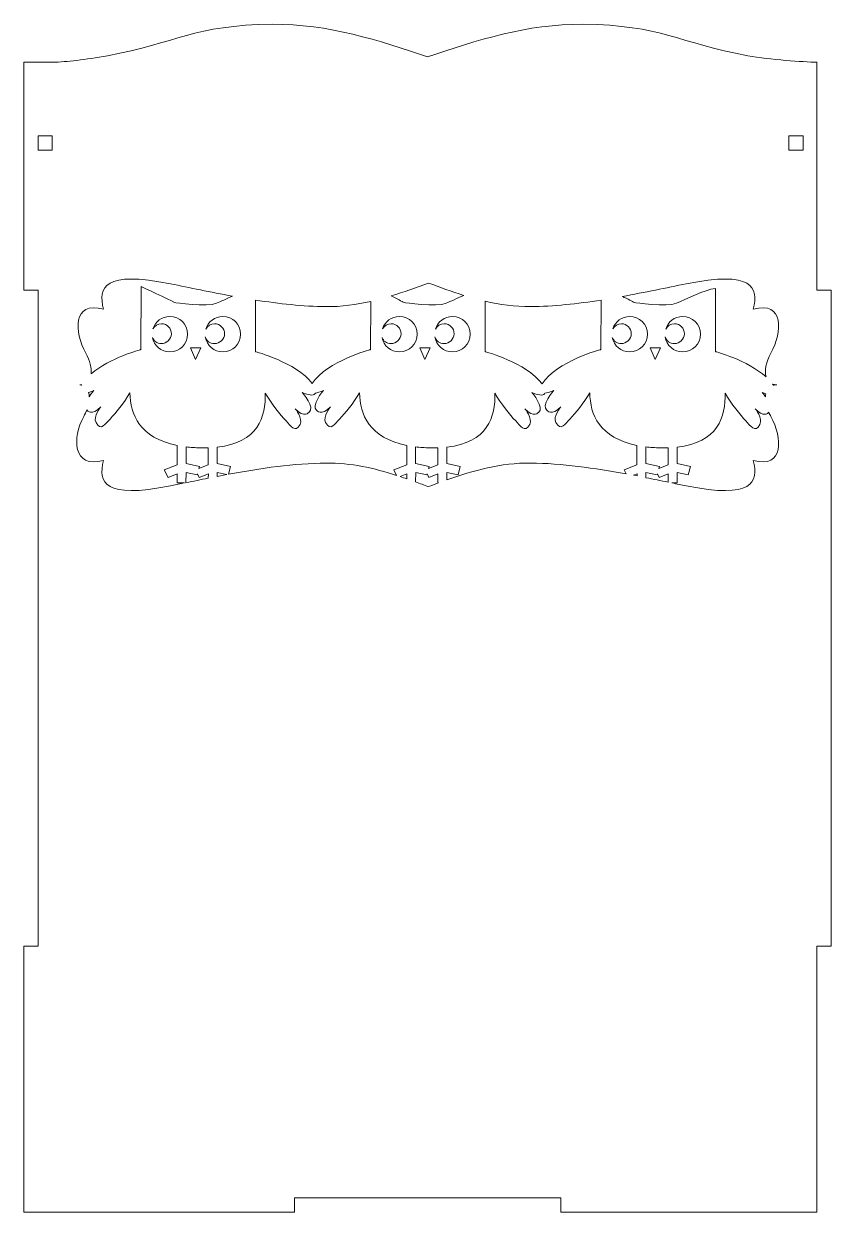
# Model space of a CAD drawing. Header units: millimetres. Extents: x -3306 to 3306, y -396 to 396.
# Drawn here: x -1773.9 to -1603.9, y 51.7 to 301.8 of the extents above; entities that cross this region are included whole.
import ezdxf

# ---------------------------------------------------------------- set-up
doc = ezdxf.new("R2010")
doc.units = ezdxf.units.MM
doc.header["$MEASUREMENT"] = 0
doc.layers.add('Camada 1', color=7, linetype='Continuous')

msp = doc.modelspace()

# ---------------------------------------------------------------- linework, layer by layer
at = {"layer": 'Camada 1', "color": 250, "lineweight": 20}
for points, knots in [([(-1603.9362, 107.7306), (-1603.9362, 107.7306), (-1603.9362, 245.7306), (-1603.9362, 245.7306), (-1603.9362, 245.7306), (-1603.9362, 245.7306), (-1606.9362, 245.7306), (-1606.9362, 245.7306), (-1606.9362, 245.7306), (-1606.9362, 245.7306), (-1606.9362, 293.7306), (-1606.9362, 293.7306), (-1606.9362, 293.7306), (-1609.9391, 293.8059), (-1616.7362, 294.2386), (-1621.5014, 295.1075), (-1621.5014, 295.1075), (-1636.0936, 297.7686), (-1639.5593, 301.5743), (-1656.1768, 301.7211), (-1656.1768, 301.7211), (-1667.936, 301.825), (-1678.7437, 298.2883), (-1688.8672, 294.8691), (-1688.8672, 294.8691), (-1698.9907, 298.2883), (-1709.7984, 301.825), (-1721.5576, 301.7211), (-1721.5576, 301.7211), (-1738.1751, 301.5743), (-1741.6408, 297.7686), (-1756.233, 295.1075), (-1756.233, 295.1075), (-1760.9982, 294.2386), (-1764.7953, 293.8059), (-1767.7982, 293.7306), (-1767.7982, 293.7306), (-1767.7982, 293.7306), (-1767.8672, 293.7306), (-1767.8672, 293.7306), (-1767.8672, 293.7306), (-1767.8672, 293.7306), (-1773.8672, 293.7306), (-1773.8672, 293.7306), (-1773.8672, 293.7306), (-1773.8672, 293.7306), (-1773.8672, 245.7306), (-1773.8672, 245.7306), (-1773.8672, 245.7306), (-1773.8672, 245.7306), (-1770.8672, 245.7306), (-1770.8672, 245.7306), (-1770.8672, 245.7306), (-1770.8672, 245.7306), (-1770.8672, 107.7306), (-1770.8672, 107.7306), (-1770.8672, 107.7306), (-1770.8672, 107.7306), (-1773.8672, 107.7306), (-1773.8672, 107.7306), (-1773.8672, 107.7306), (-1773.8672, 107.7306), (-1773.8672, 51.7306), (-1773.8672, 51.7306), (-1773.8672, 51.7306), (-1773.8672, 51.7306), (-1770.8672, 51.7306), (-1770.8672, 51.7306), (-1770.8672, 51.7306), (-1770.8672, 51.7306), (-1716.8673, 51.7306), (-1716.8673, 51.7306), (-1716.8673, 51.7306), (-1716.8673, 51.7306), (-1716.8673, 54.7306), (-1716.8673, 54.7306), (-1716.8673, 54.7306), (-1716.8673, 54.7306), (-1660.8673, 54.7306), (-1660.8673, 54.7306), (-1660.8673, 54.7306), (-1660.8673, 54.7306), (-1660.8673, 51.7306), (-1660.8673, 51.7306), (-1660.8673, 51.7306), (-1660.8673, 51.7306), (-1606.9362, 51.7306), (-1606.9362, 51.7306), (-1606.9362, 51.7306), (-1606.9362, 51.7306), (-1606.9362, 107.7306), (-1606.9362, 107.7306), (-1606.9362, 107.7306), (-1606.9362, 107.7306), (-1603.9362, 107.7306), (-1603.9362, 107.7306)], [0, 0, 0, 0, 0.04, 0.04, 0.04, 0.04, 0.08, 0.08, 0.08, 0.08, 0.12, 0.12, 0.12, 0.12, 0.16, 0.16, 0.16, 0.16, 0.2, 0.2, 0.2, 0.2, 0.24, 0.24, 0.24, 0.24, 0.28, 0.28, 0.28, 0.28, 0.32, 0.32, 0.32, 0.32, 0.36, 0.36, 0.36, 0.36, 0.4, 0.4, 0.4, 0.4, 0.44, 0.44, 0.44, 0.44, 0.48, 0.48, 0.48, 0.48, 0.52, 0.52, 0.52, 0.52, 0.56, 0.56, 0.56, 0.56, 0.6, 0.6, 0.6, 0.6, 0.64, 0.64, 0.64, 0.64, 0.68, 0.68, 0.68, 0.68, 0.72, 0.72, 0.72, 0.72, 0.76, 0.76, 0.76, 0.76, 0.8, 0.8, 0.8, 0.8, 0.84, 0.84, 0.84, 0.84, 0.88, 0.88, 0.88, 0.88, 0.92, 0.92, 0.92, 0.92, 1, 1, 1, 1]), ([(-1767.8672, 278.2335), (-1767.8672, 278.2335), (-1767.8672, 275.2335), (-1767.8672, 275.2335), (-1767.8672, 275.2335), (-1767.8672, 275.2335), (-1770.8672, 275.2335), (-1770.8672, 275.2335), (-1770.8672, 275.2335), (-1770.8672, 275.2335), (-1770.8672, 278.2335), (-1770.8672, 278.2335), (-1770.8672, 278.2335), (-1770.8672, 278.2335), (-1767.8672, 278.2335), (-1767.8672, 278.2335)], [0, 0, 0, 0, 0.2, 0.2, 0.2, 0.2, 0.4, 0.4, 0.4, 0.4, 0.6, 0.6, 0.6, 0.6, 1, 1, 1, 1]), ([(-1609.8672, 275.2335), (-1609.8672, 275.2335), (-1612.8672, 275.2335), (-1612.8672, 275.2335), (-1612.8672, 275.2335), (-1612.8672, 275.2335), (-1612.8672, 278.2335), (-1612.8672, 278.2335), (-1612.8672, 278.2335), (-1612.8672, 278.2335), (-1609.8672, 278.2335), (-1609.8672, 278.2335), (-1609.8672, 278.2335), (-1609.8672, 278.2335), (-1609.8672, 275.2335), (-1609.8672, 275.2335)], [0, 0, 0, 0, 0.2, 0.2, 0.2, 0.2, 0.4, 0.4, 0.4, 0.4, 0.6, 0.6, 0.6, 0.6, 1, 1, 1, 1]), ([(-1733.292, 243.0038), (-1735.2717, 242.1453), (-1742.1359, 243.1366), (-1742.1359, 243.1366), (-1742.1359, 243.1366), (-1743.2573, 243.8636), (-1749.1326, 246.5026), (-1749.1326, 246.5026), (-1749.1326, 246.5026), (-1749.1326, 246.5026), (-1749.1988, 233.2995), (-1749.1988, 233.2995), (-1749.1988, 233.2995), (-1749.1988, 233.2995), (-1749.2612, 233.1903), (-1749.2612, 233.1903), (-1749.2612, 233.1903), (-1749.2612, 233.1903), (-1749.2708, 233.2493), (-1749.2708, 233.2493), (-1749.2708, 233.2493), (-1749.2708, 233.2493), (-1755.74, 231.548), (-1759.6711, 228.1425), (-1759.6711, 228.1425), (-1759.5529, 229.3665), (-1759.9516, 230.9426), (-1760.8226, 232.5233), (-1760.8226, 232.5233), (-1763.2607, 236.9481), (-1763.63, 243.5562), (-1757.0976, 241.7508), (-1757.0976, 241.7508), (-1758.2722, 246.4278), (-1756.9552, 249.9096), (-1742.9675, 247.0992), (-1742.9675, 247.0992), (-1738.9808, 246.2984), (-1734.5551, 245.3548), (-1729.9594, 244.517), (-1729.9594, 244.517), (-1731.2395, 243.9536), (-1732.4463, 243.3704), (-1733.292, 243.0038)], [0, 0, 0, 0, 0.08333333, 0.08333333, 0.08333333, 0.08333333, 0.16666667, 0.16666667, 0.16666667, 0.16666667, 0.25, 0.25, 0.25, 0.25, 0.33333333, 0.33333333, 0.33333333, 0.33333333, 0.41666667, 0.41666667, 0.41666667, 0.41666667, 0.5, 0.5, 0.5, 0.5, 0.58333333, 0.58333333, 0.58333333, 0.58333333, 0.66666667, 0.66666667, 0.66666667, 0.66666667, 0.75, 0.75, 0.75, 0.75, 0.83333333, 0.83333333, 0.83333333, 0.83333333, 1, 1, 1, 1]), ([(-1617.6545, 227.4929), (-1621.5511, 231.059), (-1628.3252, 232.8404), (-1628.3252, 232.8404), (-1628.3252, 232.8404), (-1628.3252, 232.8404), (-1628.3252, 246.107), (-1628.3252, 246.107), (-1628.3252, 246.107), (-1630.5697, 245.9086), (-1634.5299, 243.8622), (-1636.51, 243.0038), (-1636.51, 243.0038), (-1638.4898, 242.1453), (-1645.3539, 243.1366), (-1645.3539, 243.1366), (-1645.3539, 243.1366), (-1645.7551, 243.3968), (-1646.765, 243.9017), (-1647.8965, 244.4429), (-1647.8965, 244.4429), (-1643.1547, 245.2989), (-1638.5843, 246.2747), (-1634.4795, 247.0992), (-1634.4795, 247.0992), (-1620.4917, 249.9096), (-1619.1747, 246.4278), (-1620.3492, 241.7508), (-1620.3492, 241.7508), (-1613.8168, 243.5562), (-1614.1862, 236.9483), (-1616.6246, 232.5233), (-1616.6246, 232.5233), (-1617.659, 230.6459), (-1618.0274, 228.7747), (-1617.6545, 227.4929)], [0, 0, 0, 0, 0.1, 0.1, 0.1, 0.1, 0.2, 0.2, 0.2, 0.2, 0.3, 0.3, 0.3, 0.3, 0.4, 0.4, 0.4, 0.4, 0.5, 0.5, 0.5, 0.5, 0.6, 0.6, 0.6, 0.6, 0.7, 0.7, 0.7, 0.7, 0.8, 0.8, 0.8, 0.8, 1, 1, 1, 1]), ([(-1681.2855, 244.6708), (-1682.6944, 244.0619), (-1684.0473, 243.4038), (-1684.9702, 243.0038), (-1684.9702, 243.0038), (-1686.9499, 242.1453), (-1693.8141, 243.1366), (-1693.8141, 243.1366), (-1693.8141, 243.1366), (-1694.2404, 243.413), (-1695.3539, 243.9657), (-1696.5703, 244.5447), (-1696.5703, 244.5447), (-1693.8824, 245.3652), (-1691.2699, 246.3248), (-1688.7233, 247.2723), (-1688.7233, 247.2723), (-1686.3061, 246.373), (-1683.8296, 245.4625), (-1681.2855, 244.6708)], [0, 0, 0, 0, 0.16666667, 0.16666667, 0.16666667, 0.16666667, 0.33333333, 0.33333333, 0.33333333, 0.33333333, 0.5, 0.5, 0.5, 0.5, 0.66666667, 0.66666667, 0.66666667, 0.66666667, 1, 1, 1, 1]), ([(-1700.949, 233.2493), (-1700.949, 233.2493), (-1709.9627, 230.8794), (-1713.1761, 226.1335), (-1713.1761, 226.1335), (-1716.612, 230.6064), (-1725.1071, 232.8404), (-1725.1071, 232.8404), (-1725.1071, 232.8404), (-1725.1071, 232.8404), (-1725.1071, 243.6907), (-1725.1071, 243.6907), (-1725.1071, 243.6907), (-1720.134, 242.9111), (-1715.0751, 242.3487), (-1710.2523, 242.3017), (-1710.2523, 242.3017), (-1707.0044, 242.27), (-1703.8668, 242.7029), (-1700.8264, 243.3994), (-1700.8264, 243.3994), (-1700.8264, 243.3994), (-1700.877, 233.2995), (-1700.877, 233.2995), (-1700.877, 233.2995), (-1700.877, 233.2995), (-1700.9394, 233.1903), (-1700.9394, 233.1903), (-1700.9394, 233.1903), (-1700.9394, 233.1903), (-1700.949, 233.2493), (-1700.949, 233.2493)], [0, 0, 0, 0, 0.11111111, 0.11111111, 0.11111111, 0.11111111, 0.22222222, 0.22222222, 0.22222222, 0.22222222, 0.33333333, 0.33333333, 0.33333333, 0.33333333, 0.44444444, 0.44444444, 0.44444444, 0.44444444, 0.55555556, 0.55555556, 0.55555556, 0.55555556, 0.66666667, 0.66666667, 0.66666667, 0.66666667, 0.77777778, 0.77777778, 0.77777778, 0.77777778, 1, 1, 1, 1]), ([(-1652.4889, 233.2493), (-1652.4889, 233.2493), (-1661.6255, 230.8466), (-1664.7803, 226.0357), (-1664.7803, 226.0357), (-1668.1663, 230.5738), (-1676.7853, 232.8404), (-1676.7853, 232.8404), (-1676.7853, 232.8404), (-1676.7853, 232.8404), (-1676.7853, 243.4375), (-1676.7853, 243.4375), (-1676.7853, 243.4375), (-1673.6934, 242.7189), (-1670.501, 242.2695), (-1667.1943, 242.3017), (-1667.1943, 242.3017), (-1662.3797, 242.3485), (-1657.3296, 242.9091), (-1652.3649, 243.6868), (-1652.3649, 243.6868), (-1652.3649, 243.6868), (-1652.4168, 233.2995), (-1652.4168, 233.2995), (-1652.4168, 233.2995), (-1652.4168, 233.2995), (-1652.4793, 233.1903), (-1652.4793, 233.1903), (-1652.4793, 233.1903), (-1652.4793, 233.1903), (-1652.4889, 233.2493), (-1652.4889, 233.2493)], [0, 0, 0, 0, 0.11111111, 0.11111111, 0.11111111, 0.11111111, 0.22222222, 0.22222222, 0.22222222, 0.22222222, 0.33333333, 0.33333333, 0.33333333, 0.33333333, 0.44444444, 0.44444444, 0.44444444, 0.44444444, 0.55555556, 0.55555556, 0.55555556, 0.55555556, 0.66666667, 0.66666667, 0.66666667, 0.66666667, 0.77777778, 0.77777778, 0.77777778, 0.77777778, 1, 1, 1, 1]), ([(-1739.4017, 236.5003), (-1739.4017, 234.4414), (-1741.0714, 232.7705), (-1743.1306, 232.7705), (-1743.1306, 232.7705), (-1744.948, 232.7705), (-1746.4618, 234.0716), (-1746.7927, 235.7925), (-1746.7927, 235.7925), (-1746.4747, 235.0481), (-1745.8812, 234.5265), (-1744.8755, 234.5265), (-1744.8755, 234.5265), (-1743.8698, 234.5265), (-1742.7918, 235.4596), (-1742.7918, 236.6104), (-1742.7918, 236.6104), (-1742.7918, 237.7612), (-1743.7247, 238.6942), (-1744.8755, 238.6942), (-1744.8755, 238.6942), (-1745.6438, 238.6942), (-1746.3148, 238.2784), (-1746.6762, 237.6596), (-1746.6762, 237.6596), (-1746.1885, 239.1521), (-1744.7856, 240.2298), (-1743.1306, 240.2298), (-1743.1306, 240.2298), (-1741.0714, 240.2298), (-1739.4017, 238.5608), (-1739.4017, 236.5003)], [0, 0, 0, 0, 0.11111111, 0.11111111, 0.11111111, 0.11111111, 0.22222222, 0.22222222, 0.22222222, 0.22222222, 0.33333333, 0.33333333, 0.33333333, 0.33333333, 0.44444444, 0.44444444, 0.44444444, 0.44444444, 0.55555556, 0.55555556, 0.55555556, 0.55555556, 0.66666667, 0.66666667, 0.66666667, 0.66666667, 0.77777778, 0.77777778, 0.77777778, 0.77777778, 1, 1, 1, 1]), ([(-1728.2473, 236.5003), (-1728.2473, 234.4414), (-1729.9173, 232.7705), (-1731.9766, 232.7705), (-1731.9766, 232.7705), (-1733.8396, 232.7705), (-1735.3835, 234.1378), (-1735.6611, 235.9229), (-1735.6611, 235.9229), (-1735.3771, 235.1099), (-1734.7239, 234.5265), (-1733.6936, 234.5265), (-1733.6936, 234.5265), (-1732.6633, 234.5265), (-1731.6097, 235.4596), (-1731.6097, 236.6104), (-1731.6097, 236.6104), (-1731.6097, 237.7612), (-1732.5426, 238.6942), (-1733.6936, 238.6942), (-1733.6936, 238.6942), (-1734.5102, 238.6942), (-1735.2169, 238.2243), (-1735.5587, 237.5403), (-1735.5587, 237.5403), (-1735.1085, 239.0943), (-1733.6752, 240.2298), (-1731.9766, 240.2298), (-1731.9766, 240.2298), (-1729.9173, 240.2298), (-1728.2473, 238.5608), (-1728.2473, 236.5003)], [0, 0, 0, 0, 0.11111111, 0.11111111, 0.11111111, 0.11111111, 0.22222222, 0.22222222, 0.22222222, 0.22222222, 0.33333333, 0.33333333, 0.33333333, 0.33333333, 0.44444444, 0.44444444, 0.44444444, 0.44444444, 0.55555556, 0.55555556, 0.55555556, 0.55555556, 0.66666667, 0.66666667, 0.66666667, 0.66666667, 0.77777778, 0.77777778, 0.77777778, 0.77777778, 1, 1, 1, 1]), ([(-1691.0799, 236.5003), (-1691.0799, 234.4414), (-1692.7495, 232.7705), (-1694.8088, 232.7705), (-1694.8088, 232.7705), (-1696.6262, 232.7705), (-1698.14, 234.0716), (-1698.4709, 235.7925), (-1698.4709, 235.7925), (-1698.153, 235.0481), (-1697.5593, 234.5265), (-1696.5538, 234.5265), (-1696.5538, 234.5265), (-1695.5483, 234.5265), (-1694.4699, 235.4596), (-1694.4699, 236.6104), (-1694.4699, 236.6104), (-1694.4699, 237.7612), (-1695.4029, 238.6942), (-1696.5538, 238.6942), (-1696.5538, 238.6942), (-1697.3219, 238.6942), (-1697.993, 238.2784), (-1698.3544, 237.6596), (-1698.3544, 237.6596), (-1697.8667, 239.1521), (-1696.4638, 240.2298), (-1694.8088, 240.2298), (-1694.8088, 240.2298), (-1692.7495, 240.2298), (-1691.0799, 238.5608), (-1691.0799, 236.5003)], [0, 0, 0, 0, 0.11111111, 0.11111111, 0.11111111, 0.11111111, 0.22222222, 0.22222222, 0.22222222, 0.22222222, 0.33333333, 0.33333333, 0.33333333, 0.33333333, 0.44444444, 0.44444444, 0.44444444, 0.44444444, 0.55555556, 0.55555556, 0.55555556, 0.55555556, 0.66666667, 0.66666667, 0.66666667, 0.66666667, 0.77777778, 0.77777778, 0.77777778, 0.77777778, 1, 1, 1, 1]), ([(-1679.9255, 236.5003), (-1679.9255, 234.4414), (-1681.5955, 232.7705), (-1683.6547, 232.7705), (-1683.6547, 232.7705), (-1685.5178, 232.7705), (-1687.0617, 234.1378), (-1687.3393, 235.9229), (-1687.3393, 235.9229), (-1687.0553, 235.1099), (-1686.402, 234.5265), (-1685.3717, 234.5265), (-1685.3717, 234.5265), (-1684.3414, 234.5265), (-1683.2879, 235.4596), (-1683.2879, 236.6104), (-1683.2879, 236.6104), (-1683.2879, 237.7612), (-1684.2208, 238.6942), (-1685.3717, 238.6942), (-1685.3717, 238.6942), (-1686.1884, 238.6942), (-1686.8951, 238.2243), (-1687.2368, 237.5403), (-1687.2368, 237.5403), (-1686.7867, 239.0943), (-1685.3534, 240.2298), (-1683.6547, 240.2298), (-1683.6547, 240.2298), (-1681.5955, 240.2298), (-1679.9255, 238.5608), (-1679.9255, 236.5003)], [0, 0, 0, 0, 0.11111111, 0.11111111, 0.11111111, 0.11111111, 0.22222222, 0.22222222, 0.22222222, 0.22222222, 0.33333333, 0.33333333, 0.33333333, 0.33333333, 0.44444444, 0.44444444, 0.44444444, 0.44444444, 0.55555556, 0.55555556, 0.55555556, 0.55555556, 0.66666667, 0.66666667, 0.66666667, 0.66666667, 0.77777778, 0.77777778, 0.77777778, 0.77777778, 1, 1, 1, 1]), ([(-1646.3486, 232.7705), (-1648.166, 232.7705), (-1649.6798, 234.0716), (-1650.0107, 235.7925), (-1650.0107, 235.7925), (-1649.6928, 235.0481), (-1649.0993, 234.5265), (-1648.0936, 234.5265), (-1648.0936, 234.5265), (-1647.0879, 234.5265), (-1646.0098, 235.4596), (-1646.0098, 236.6104), (-1646.0098, 236.6104), (-1646.0098, 237.7612), (-1646.9427, 238.6942), (-1648.0936, 238.6942), (-1648.0936, 238.6942), (-1648.8619, 238.6942), (-1649.5328, 238.2784), (-1649.8942, 237.6596), (-1649.8942, 237.6596), (-1649.4065, 239.1521), (-1648.0036, 240.2298), (-1646.3486, 240.2298), (-1646.3486, 240.2298), (-1644.2894, 240.2298), (-1642.6197, 238.5608), (-1642.6197, 236.5003), (-1642.6197, 236.5003), (-1642.6197, 234.4414), (-1644.2894, 232.7705), (-1646.3486, 232.7705)], [0, 0, 0, 0, 0.11111111, 0.11111111, 0.11111111, 0.11111111, 0.22222222, 0.22222222, 0.22222222, 0.22222222, 0.33333333, 0.33333333, 0.33333333, 0.33333333, 0.44444444, 0.44444444, 0.44444444, 0.44444444, 0.55555556, 0.55555556, 0.55555556, 0.55555556, 0.66666667, 0.66666667, 0.66666667, 0.66666667, 0.77777778, 0.77777778, 0.77777778, 0.77777778, 1, 1, 1, 1]), ([(-1635.1946, 232.7705), (-1637.0577, 232.7705), (-1638.6015, 234.1378), (-1638.8791, 235.9229), (-1638.8791, 235.9229), (-1638.5951, 235.1099), (-1637.942, 234.5265), (-1636.9116, 234.5265), (-1636.9116, 234.5265), (-1635.8812, 234.5265), (-1634.8277, 235.4596), (-1634.8277, 236.6104), (-1634.8277, 236.6104), (-1634.8277, 237.7612), (-1635.7608, 238.6942), (-1636.9116, 238.6942), (-1636.9116, 238.6942), (-1637.7282, 238.6942), (-1638.435, 238.2243), (-1638.7767, 237.5403), (-1638.7767, 237.5403), (-1638.3266, 239.0943), (-1636.8933, 240.2298), (-1635.1946, 240.2298), (-1635.1946, 240.2298), (-1633.1355, 240.2298), (-1631.4654, 238.5608), (-1631.4654, 236.5003), (-1631.4654, 236.5003), (-1631.4654, 234.4414), (-1633.1355, 232.7705), (-1635.1946, 232.7705)], [0, 0, 0, 0, 0.11111111, 0.11111111, 0.11111111, 0.11111111, 0.22222222, 0.22222222, 0.22222222, 0.22222222, 0.33333333, 0.33333333, 0.33333333, 0.33333333, 0.44444444, 0.44444444, 0.44444444, 0.44444444, 0.55555556, 0.55555556, 0.55555556, 0.55555556, 0.66666667, 0.66666667, 0.66666667, 0.66666667, 0.77777778, 0.77777778, 0.77777778, 0.77777778, 1, 1, 1, 1]), ([(-1736.6294, 233.6293), (-1736.6294, 233.6293), (-1737.7522, 231.1896), (-1737.7522, 231.1896), (-1737.7522, 231.1896), (-1737.7522, 231.1896), (-1738.8075, 233.6293), (-1738.8075, 233.6293), (-1738.8075, 233.6293), (-1738.8075, 233.6293), (-1736.6294, 233.6293), (-1736.6294, 233.6293)], [0, 0, 0, 0, 0.25, 0.25, 0.25, 0.25, 0.5, 0.5, 0.5, 0.5, 1, 1, 1, 1]), ([(-1688.3076, 233.6293), (-1688.3076, 233.6293), (-1689.4304, 231.1896), (-1689.4304, 231.1896), (-1689.4304, 231.1896), (-1689.4304, 231.1896), (-1690.4857, 233.6293), (-1690.4857, 233.6293), (-1690.4857, 233.6293), (-1690.4857, 233.6293), (-1688.3076, 233.6293), (-1688.3076, 233.6293)], [0, 0, 0, 0, 0.25, 0.25, 0.25, 0.25, 0.5, 0.5, 0.5, 0.5, 1, 1, 1, 1]), ([(-1640.9703, 231.1896), (-1640.9703, 231.1896), (-1642.0255, 233.6293), (-1642.0255, 233.6293), (-1642.0255, 233.6293), (-1642.0255, 233.6293), (-1639.8474, 233.6293), (-1639.8474, 233.6293), (-1639.8474, 233.6293), (-1639.8474, 233.6293), (-1640.9703, 231.1896), (-1640.9703, 231.1896)], [0, 0, 0, 0, 0.25, 0.25, 0.25, 0.25, 0.5, 0.5, 0.5, 0.5, 1, 1, 1, 1]), ([(-1761.6696, 225.8698), (-1761.6696, 225.8698), (-1761.7251, 225.7788), (-1761.7251, 225.7788), (-1761.7251, 225.7788), (-1761.8268, 225.807), (-1761.9334, 225.8293), (-1762.0448, 225.8457), (-1762.0448, 225.8457), (-1761.9143, 225.8465), (-1761.7893, 225.8548), (-1761.6696, 225.8698)], [0, 0, 0, 0, 0.25, 0.25, 0.25, 0.25, 0.5, 0.5, 0.5, 0.5, 1, 1, 1, 1]), ([(-1615.4148, 225.8457), (-1615.6709, 225.8429), (-1615.9055, 225.8121), (-1616.1193, 225.7561), (-1616.1193, 225.7561), (-1616.1193, 225.7561), (-1616.281, 225.9839), (-1616.281, 225.9839), (-1616.281, 225.9839), (-1616.0255, 225.8973), (-1615.7373, 225.8492), (-1615.4148, 225.8457)], [0, 0, 0, 0, 0.25, 0.25, 0.25, 0.25, 0.5, 0.5, 0.5, 0.5, 1, 1, 1, 1]), ([(-1741.5968, 213.1028), (-1741.5968, 213.1028), (-1741.5968, 209.0423), (-1741.5968, 209.0423), (-1741.5968, 209.0423), (-1741.5968, 209.0423), (-1744.3028, 207.9553), (-1744.3028, 207.9553), (-1744.3028, 207.9553), (-1744.3028, 207.9553), (-1743.5009, 206.3304), (-1743.5009, 206.3304), (-1743.5009, 206.3304), (-1743.5009, 206.3304), (-1741.5795, 207.103), (-1741.5795, 207.103), (-1741.5795, 207.103), (-1741.5795, 207.103), (-1741.6036, 205.2076), (-1741.6036, 205.2076), (-1741.6036, 205.2076), (-1741.6036, 205.2076), (-1740.0168, 205.1914), (-1740.0168, 205.1914), (-1740.0168, 205.1914), (-1740.0168, 205.1914), (-1742.9675, 204.5919), (-1742.9675, 204.5919), (-1742.9675, 204.5919), (-1756.9552, 201.7817), (-1758.2722, 205.2632), (-1757.0976, 209.9403), (-1757.0976, 209.9403), (-1763.63, 208.1347), (-1763.6932, 214.7751), (-1761.2551, 219.2001), (-1761.2551, 219.2001), (-1761.0033, 219.6572), (-1760.7909, 220.114), (-1760.6192, 220.5622), (-1760.6192, 220.5622), (-1760.6192, 220.5622), (-1760.5571, 220.5187), (-1760.5571, 220.5187), (-1760.5571, 220.5187), (-1760.5571, 220.5187), (-1759.5429, 219.0884), (-1757.6489, 221.2282), (-1757.6489, 221.2282), (-1757.6489, 221.2282), (-1759.3221, 219.1934), (-1758.6617, 217.9278), (-1758.6617, 217.9278), (-1757.6427, 215.9771), (-1756.6374, 217.6558), (-1755.7186, 218.6446), (-1755.7186, 218.6446), (-1754.494, 219.9621), (-1752.8504, 221.9214), (-1751.5114, 224.1958), (-1751.5114, 224.1958), (-1751.5166, 219.592), (-1749.4534, 214.7025), (-1741.5968, 213.1028)], [0, 0, 0, 0, 0.05882353, 0.05882353, 0.05882353, 0.05882353, 0.11764706, 0.11764706, 0.11764706, 0.11764706, 0.17647059, 0.17647059, 0.17647059, 0.17647059, 0.23529412, 0.23529412, 0.23529412, 0.23529412, 0.29411765, 0.29411765, 0.29411765, 0.29411765, 0.35294118, 0.35294118, 0.35294118, 0.35294118, 0.41176471, 0.41176471, 0.41176471, 0.41176471, 0.47058824, 0.47058824, 0.47058824, 0.47058824, 0.52941176, 0.52941176, 0.52941176, 0.52941176, 0.58823529, 0.58823529, 0.58823529, 0.58823529, 0.64705882, 0.64705882, 0.64705882, 0.64705882, 0.70588235, 0.70588235, 0.70588235, 0.70588235, 0.76470588, 0.76470588, 0.76470588, 0.76470588, 0.82352941, 0.82352941, 0.82352941, 0.82352941, 0.88235294, 0.88235294, 0.88235294, 0.88235294, 1, 1, 1, 1]), ([(-1759.1153, 224.6638), (-1759.1153, 224.6638), (-1759.6137, 224.0731), (-1760.0867, 223.3274), (-1760.0867, 223.3274), (-1760.0993, 223.6562), (-1760.1463, 223.9632), (-1760.2285, 224.2419), (-1760.2285, 224.2419), (-1759.9148, 224.3332), (-1759.547, 224.4701), (-1759.1153, 224.6638)], [0, 0, 0, 0, 0.25, 0.25, 0.25, 0.25, 0.5, 0.5, 0.5, 0.5, 1, 1, 1, 1]), ([(-1695.4007, 206.7797), (-1700.1029, 208.2925), (-1705.0355, 209.4402), (-1710.2523, 209.3894), (-1710.2523, 209.3894), (-1716.9224, 209.3244), (-1724.0448, 208.2735), (-1730.7658, 207.0257), (-1730.7658, 207.0257), (-1730.7658, 207.0257), (-1730.3287, 208.6345), (-1730.3287, 208.6345), (-1730.3287, 208.6345), (-1730.3287, 208.6345), (-1733.1602, 209.2596), (-1733.1602, 209.2596), (-1733.1602, 209.2596), (-1733.1602, 209.2596), (-1733.1602, 212.7039), (-1733.1602, 212.7039), (-1733.1602, 212.7039), (-1724.6574, 213.6425), (-1722.8528, 219.1194), (-1723.0615, 224.1247), (-1723.0615, 224.1247), (-1721.6899, 221.7069), (-1719.9441, 219.6178), (-1718.6597, 218.2358), (-1718.6597, 218.2358), (-1717.7407, 217.247), (-1716.7354, 215.5682), (-1715.7162, 217.5188), (-1715.7162, 217.5188), (-1715.0557, 218.7845), (-1716.7291, 220.8192), (-1716.7291, 220.8192), (-1716.7291, 220.8192), (-1714.8351, 218.6795), (-1713.8211, 220.1097), (-1713.8211, 220.1097), (-1713.8211, 220.1097), (-1712.4837, 220.9609), (-1715.2625, 224.2549), (-1715.2625, 224.2549), (-1715.2625, 224.2549), (-1713.3479, 223.396), (-1712.68, 223.6449), (-1712.493, 224.1142), (-1712.493, 224.1142), (-1712.0817, 224.1673), (-1711.5301, 224.3335), (-1710.7936, 224.6638), (-1710.7936, 224.6638), (-1710.7936, 224.6638), (-1713.5723, 221.3699), (-1712.2352, 220.5187), (-1712.2352, 220.5187), (-1712.2352, 220.5187), (-1711.2211, 219.0884), (-1709.3272, 221.2282), (-1709.3272, 221.2282), (-1709.3272, 221.2282), (-1711.0003, 219.1934), (-1710.3399, 217.9278), (-1710.3399, 217.9278), (-1709.3209, 215.9771), (-1708.3157, 217.6558), (-1707.3967, 218.6446), (-1707.3967, 218.6446), (-1706.1722, 219.9621), (-1704.5286, 221.9214), (-1703.1895, 224.1958), (-1703.1895, 224.1958), (-1703.1948, 219.592), (-1701.1316, 214.7025), (-1693.275, 213.1028), (-1693.275, 213.1028), (-1693.275, 213.1028), (-1693.275, 209.0423), (-1693.275, 209.0423), (-1693.275, 209.0423), (-1693.275, 209.0423), (-1695.981, 207.9553), (-1695.981, 207.9553), (-1695.981, 207.9553), (-1695.981, 207.9553), (-1695.4007, 206.7797), (-1695.4007, 206.7797)], [0, 0, 0, 0, 0.04347826, 0.04347826, 0.04347826, 0.04347826, 0.08695652, 0.08695652, 0.08695652, 0.08695652, 0.13043478, 0.13043478, 0.13043478, 0.13043478, 0.17391304, 0.17391304, 0.17391304, 0.17391304, 0.2173913, 0.2173913, 0.2173913, 0.2173913, 0.26086957, 0.26086957, 0.26086957, 0.26086957, 0.30434783, 0.30434783, 0.30434783, 0.30434783, 0.34782609, 0.34782609, 0.34782609, 0.34782609, 0.39130435, 0.39130435, 0.39130435, 0.39130435, 0.43478261, 0.43478261, 0.43478261, 0.43478261, 0.47826087, 0.47826087, 0.47826087, 0.47826087, 0.52173913, 0.52173913, 0.52173913, 0.52173913, 0.56521739, 0.56521739, 0.56521739, 0.56521739, 0.60869565, 0.60869565, 0.60869565, 0.60869565, 0.65217391, 0.65217391, 0.65217391, 0.65217391, 0.69565217, 0.69565217, 0.69565217, 0.69565217, 0.73913043, 0.73913043, 0.73913043, 0.73913043, 0.7826087, 0.7826087, 0.7826087, 0.7826087, 0.82608696, 0.82608696, 0.82608696, 0.82608696, 0.86956522, 0.86956522, 0.86956522, 0.86956522, 0.91304348, 0.91304348, 0.91304348, 0.91304348, 1, 1, 1, 1]), ([(-1667.1943, 209.3894), (-1673.4536, 209.4502), (-1679.3035, 207.7859), (-1684.837, 205.8357), (-1684.837, 205.8357), (-1684.837, 205.8357), (-1684.8174, 207.4111), (-1684.8174, 207.4111), (-1684.8174, 207.4111), (-1684.8174, 207.4111), (-1682.4795, 206.8953), (-1682.4795, 206.8953), (-1682.4795, 206.8953), (-1682.4795, 206.8953), (-1682.0069, 208.6345), (-1682.0069, 208.6345), (-1682.0069, 208.6345), (-1682.0069, 208.6345), (-1684.8383, 209.2596), (-1684.8383, 209.2596), (-1684.8383, 209.2596), (-1684.8383, 209.2596), (-1684.8383, 212.7039), (-1684.8383, 212.7039), (-1684.8383, 212.7039), (-1676.3356, 213.6425), (-1674.531, 219.1194), (-1674.7397, 224.1247), (-1674.7397, 224.1247), (-1673.3681, 221.7069), (-1671.6222, 219.6179), (-1670.3378, 218.2358), (-1670.3378, 218.2358), (-1669.4189, 217.2471), (-1668.4135, 215.5682), (-1667.3944, 217.5188), (-1667.3944, 217.5188), (-1666.7339, 218.7845), (-1668.4074, 220.8192), (-1668.4074, 220.8192), (-1668.4074, 220.8192), (-1666.5133, 218.6795), (-1665.4992, 220.1097), (-1665.4992, 220.1097), (-1665.4992, 220.1097), (-1664.1619, 220.9609), (-1666.9407, 224.2549), (-1666.9407, 224.2549), (-1666.9407, 224.2549), (-1665.0457, 223.4047), (-1664.372, 223.6399), (-1664.1771, 224.0999), (-1664.1771, 224.0999), (-1663.7535, 224.1293), (-1663.1599, 224.293), (-1662.3335, 224.6638), (-1662.3335, 224.6638), (-1662.3335, 224.6638), (-1665.1122, 221.3699), (-1663.7751, 220.5187), (-1663.7751, 220.5187), (-1663.7751, 220.5187), (-1662.7609, 219.0884), (-1660.867, 221.2282), (-1660.867, 221.2282), (-1660.867, 221.2282), (-1662.5402, 219.1934), (-1661.8798, 217.9278), (-1661.8798, 217.9278), (-1660.8608, 215.9771), (-1659.8556, 217.6558), (-1658.9367, 218.6446), (-1658.9367, 218.6446), (-1657.712, 219.9621), (-1656.0684, 221.9214), (-1654.7294, 224.1958), (-1654.7294, 224.1958), (-1654.7346, 219.592), (-1652.6715, 214.7025), (-1644.8148, 213.1028), (-1644.8148, 213.1028), (-1644.8148, 213.1028), (-1644.8148, 209.0423), (-1644.8148, 209.0423), (-1644.8148, 209.0423), (-1644.8148, 209.0423), (-1647.5208, 207.9553), (-1647.5208, 207.9553), (-1647.5208, 207.9553), (-1647.5208, 207.9553), (-1647.1003, 207.103), (-1647.1003, 207.103), (-1647.1003, 207.103), (-1653.6978, 208.3166), (-1660.6628, 209.326), (-1667.1943, 209.3894)], [0, 0, 0, 0, 0.04, 0.04, 0.04, 0.04, 0.08, 0.08, 0.08, 0.08, 0.12, 0.12, 0.12, 0.12, 0.16, 0.16, 0.16, 0.16, 0.2, 0.2, 0.2, 0.2, 0.24, 0.24, 0.24, 0.24, 0.28, 0.28, 0.28, 0.28, 0.32, 0.32, 0.32, 0.32, 0.36, 0.36, 0.36, 0.36, 0.4, 0.4, 0.4, 0.4, 0.44, 0.44, 0.44, 0.44, 0.48, 0.48, 0.48, 0.48, 0.52, 0.52, 0.52, 0.52, 0.56, 0.56, 0.56, 0.56, 0.6, 0.6, 0.6, 0.6, 0.64, 0.64, 0.64, 0.64, 0.68, 0.68, 0.68, 0.68, 0.72, 0.72, 0.72, 0.72, 0.76, 0.76, 0.76, 0.76, 0.8, 0.8, 0.8, 0.8, 0.84, 0.84, 0.84, 0.84, 0.88, 0.88, 0.88, 0.88, 0.92, 0.92, 0.92, 0.92, 1, 1, 1, 1]), ([(-1620.3493, 209.9403), (-1619.1747, 205.2632), (-1620.4919, 201.7815), (-1634.4795, 204.5919), (-1634.4795, 204.5919), (-1635.4513, 204.7871), (-1636.4499, 204.991), (-1637.4702, 205.1995), (-1637.4702, 205.1995), (-1637.4702, 205.1995), (-1636.385, 205.1884), (-1636.385, 205.1884), (-1636.385, 205.1884), (-1636.385, 205.1884), (-1636.3572, 207.4111), (-1636.3572, 207.4111), (-1636.3572, 207.4111), (-1636.3572, 207.4111), (-1634.0193, 206.8953), (-1634.0193, 206.8953), (-1634.0193, 206.8953), (-1634.0193, 206.8953), (-1633.5468, 208.6345), (-1633.5468, 208.6345), (-1633.5468, 208.6345), (-1633.5468, 208.6345), (-1636.3782, 209.2596), (-1636.3782, 209.2596), (-1636.3782, 209.2596), (-1636.3782, 209.2596), (-1636.3782, 212.7039), (-1636.3782, 212.7039), (-1636.3782, 212.7039), (-1627.8755, 213.6425), (-1626.0708, 219.1194), (-1626.2795, 224.1247), (-1626.2795, 224.1247), (-1624.908, 221.7069), (-1623.1622, 219.6178), (-1621.8777, 218.2358), (-1621.8777, 218.2358), (-1620.9588, 217.247), (-1619.9534, 215.5682), (-1618.9342, 217.5188), (-1618.9342, 217.5188), (-1618.2738, 218.7845), (-1619.9473, 220.8192), (-1619.9473, 220.8192), (-1619.9473, 220.8192), (-1618.2473, 218.8987), (-1617.2564, 219.8538), (-1617.0711, 220.0699), (-1617.0711, 220.0699), (-1616.9396, 219.7709), (-1616.7907, 219.4693), (-1616.6246, 219.1677), (-1616.6246, 219.1677), (-1614.1863, 214.7428), (-1613.8168, 208.1347), (-1620.3493, 209.9403)], [0, 0, 0, 0, 0.0625, 0.0625, 0.0625, 0.0625, 0.125, 0.125, 0.125, 0.125, 0.1875, 0.1875, 0.1875, 0.1875, 0.25, 0.25, 0.25, 0.25, 0.3125, 0.3125, 0.3125, 0.3125, 0.375, 0.375, 0.375, 0.375, 0.4375, 0.4375, 0.4375, 0.4375, 0.5, 0.5, 0.5, 0.5, 0.5625, 0.5625, 0.5625, 0.5625, 0.625, 0.625, 0.625, 0.625, 0.6875, 0.6875, 0.6875, 0.6875, 0.75, 0.75, 0.75, 0.75, 0.8125, 0.8125, 0.8125, 0.8125, 0.875, 0.875, 0.875, 0.875, 1, 1, 1, 1]), ([(-1617.7906, 223.3418), (-1618.1608, 223.8758), (-1618.4806, 224.2549), (-1618.4806, 224.2549), (-1618.4806, 224.2549), (-1618.1996, 224.1288), (-1617.9463, 224.0272), (-1617.7165, 223.9462), (-1617.7165, 223.9462), (-1617.7558, 223.7552), (-1617.7804, 223.5532), (-1617.7906, 223.3418)], [0, 0, 0, 0, 0.25, 0.25, 0.25, 0.25, 0.5, 0.5, 0.5, 0.5, 1, 1, 1, 1]), ([(-1735.0338, 212.5778), (-1735.0338, 212.5778), (-1735.0338, 209.0423), (-1735.0338, 209.0423), (-1735.0338, 209.0423), (-1735.0338, 209.0423), (-1736.9945, 208.2547), (-1736.9945, 208.2547), (-1736.9945, 208.2547), (-1736.9945, 208.2547), (-1736.8911, 208.6344), (-1736.8911, 208.6344), (-1736.8911, 208.6344), (-1736.8911, 208.6344), (-1739.7232, 209.2596), (-1739.7232, 209.2596), (-1739.7232, 209.2596), (-1739.7232, 209.2596), (-1739.7232, 212.7988), (-1739.7232, 212.7988), (-1739.7232, 212.7988), (-1738.7935, 212.6827), (-1737.7966, 212.6061), (-1736.7237, 212.5757), (-1736.7237, 212.5757), (-1736.1357, 212.559), (-1735.575, 212.5616), (-1735.0338, 212.5778)], [0, 0, 0, 0, 0.125, 0.125, 0.125, 0.125, 0.25, 0.25, 0.25, 0.25, 0.375, 0.375, 0.375, 0.375, 0.5, 0.5, 0.5, 0.5, 0.625, 0.625, 0.625, 0.625, 0.75, 0.75, 0.75, 0.75, 1, 1, 1, 1]), ([(-1688.5694, 208.6344), (-1688.5694, 208.6344), (-1691.4013, 209.2596), (-1691.4013, 209.2596), (-1691.4013, 209.2596), (-1691.4013, 209.2596), (-1691.4013, 212.7988), (-1691.4013, 212.7988), (-1691.4013, 212.7988), (-1690.4717, 212.6827), (-1689.4748, 212.6061), (-1688.4019, 212.5757), (-1688.4019, 212.5757), (-1687.8139, 212.559), (-1687.2532, 212.5616), (-1686.712, 212.5778), (-1686.712, 212.5778), (-1686.712, 212.5778), (-1686.712, 209.0423), (-1686.712, 209.0423), (-1686.712, 209.0423), (-1686.712, 209.0423), (-1688.6727, 208.2547), (-1688.6727, 208.2547), (-1688.6727, 208.2547), (-1688.6727, 208.2547), (-1688.5694, 208.6344), (-1688.5694, 208.6344)], [0, 0, 0, 0, 0.125, 0.125, 0.125, 0.125, 0.25, 0.25, 0.25, 0.25, 0.375, 0.375, 0.375, 0.375, 0.5, 0.5, 0.5, 0.5, 0.625, 0.625, 0.625, 0.625, 0.75, 0.75, 0.75, 0.75, 1, 1, 1, 1]), ([(-1640.1093, 208.6344), (-1640.1093, 208.6344), (-1642.9412, 209.2596), (-1642.9412, 209.2596), (-1642.9412, 209.2596), (-1642.9412, 209.2596), (-1642.9412, 212.7988), (-1642.9412, 212.7988), (-1642.9412, 212.7988), (-1642.0116, 212.6827), (-1641.0146, 212.6061), (-1639.9418, 212.5757), (-1639.9418, 212.5757), (-1639.3538, 212.559), (-1638.793, 212.5616), (-1638.2518, 212.5778), (-1638.2518, 212.5778), (-1638.2518, 212.5778), (-1638.2518, 209.0423), (-1638.2518, 209.0423), (-1638.2518, 209.0423), (-1638.2518, 209.0423), (-1640.2126, 208.2547), (-1640.2126, 208.2547), (-1640.2126, 208.2547), (-1640.2126, 208.2547), (-1640.1093, 208.6344), (-1640.1093, 208.6344)], [0, 0, 0, 0, 0.125, 0.125, 0.125, 0.125, 0.25, 0.25, 0.25, 0.25, 0.375, 0.375, 0.375, 0.375, 0.5, 0.5, 0.5, 0.5, 0.625, 0.625, 0.625, 0.625, 0.75, 0.75, 0.75, 0.75, 1, 1, 1, 1]), ([(-1735.0166, 207.103), (-1735.0166, 207.103), (-1735.028, 206.2031), (-1735.028, 206.2031), (-1735.028, 206.2031), (-1736.6348, 205.8832), (-1738.2063, 205.5616), (-1739.7292, 205.2502), (-1739.7292, 205.2502), (-1739.7292, 205.2502), (-1739.7018, 207.411), (-1739.7018, 207.411), (-1739.7018, 207.411), (-1739.7018, 207.411), (-1737.3646, 206.8953), (-1737.3646, 206.8953), (-1737.3646, 206.8953), (-1737.3646, 206.8953), (-1737.3121, 207.0883), (-1737.3121, 207.0883), (-1737.3121, 207.0883), (-1737.3121, 207.0883), (-1736.9383, 206.3303), (-1736.9383, 206.3303), (-1736.9383, 206.3303), (-1736.9383, 206.3303), (-1735.0166, 207.103), (-1735.0166, 207.103)], [0, 0, 0, 0, 0.125, 0.125, 0.125, 0.125, 0.25, 0.25, 0.25, 0.25, 0.375, 0.375, 0.375, 0.375, 0.5, 0.5, 0.5, 0.5, 0.625, 0.625, 0.625, 0.625, 0.75, 0.75, 0.75, 0.75, 1, 1, 1, 1]), ([(-1731.1053, 206.9624), (-1731.1053, 206.9624), (-1733.1496, 206.5726), (-1733.1496, 206.5726), (-1733.1496, 206.5726), (-1733.1496, 206.5726), (-1733.1391, 207.4111), (-1733.1391, 207.4111), (-1733.1391, 207.4111), (-1733.1391, 207.4111), (-1731.1053, 206.9624), (-1731.1053, 206.9624)], [0, 0, 0, 0, 0.25, 0.25, 0.25, 0.25, 0.5, 0.5, 0.5, 0.5, 1, 1, 1, 1]), ([(-1693.271, 206.0668), (-1693.7324, 206.2266), (-1694.1961, 206.3841), (-1694.662, 206.5383), (-1694.662, 206.5383), (-1694.662, 206.5383), (-1693.2577, 207.103), (-1693.2577, 207.103), (-1693.2577, 207.103), (-1693.2577, 207.103), (-1693.271, 206.0668), (-1693.271, 206.0668)], [0, 0, 0, 0, 0.25, 0.25, 0.25, 0.25, 0.5, 0.5, 0.5, 0.5, 1, 1, 1, 1]), ([(-1686.59, 205.2062), (-1687.3064, 204.945), (-1688.0173, 204.6814), (-1688.7233, 204.4187), (-1688.7233, 204.4187), (-1689.6093, 204.7483), (-1690.5032, 205.0794), (-1691.4054, 205.4056), (-1691.4054, 205.4056), (-1691.4054, 205.4056), (-1691.38, 207.411), (-1691.38, 207.411), (-1691.38, 207.411), (-1691.38, 207.411), (-1689.0428, 206.8953), (-1689.0428, 206.8953), (-1689.0428, 206.8953), (-1689.0428, 206.8953), (-1688.9903, 207.0883), (-1688.9903, 207.0883), (-1688.9903, 207.0883), (-1688.9903, 207.0883), (-1688.6165, 206.3303), (-1688.6165, 206.3303), (-1688.6165, 206.3303), (-1688.6165, 206.3303), (-1686.6948, 207.103), (-1686.6948, 207.103), (-1686.6948, 207.103), (-1686.6948, 207.103), (-1686.7189, 205.2076), (-1686.7189, 205.2076), (-1686.7189, 205.2076), (-1686.7189, 205.2076), (-1686.59, 205.2062), (-1686.59, 205.2062)], [0, 0, 0, 0, 0.1, 0.1, 0.1, 0.1, 0.2, 0.2, 0.2, 0.2, 0.3, 0.3, 0.3, 0.3, 0.4, 0.4, 0.4, 0.4, 0.5, 0.5, 0.5, 0.5, 0.6, 0.6, 0.6, 0.6, 0.7, 0.7, 0.7, 0.7, 0.8, 0.8, 0.8, 0.8, 1, 1, 1, 1]), ([(-1644.8031, 206.6702), (-1644.8031, 206.6702), (-1645.5285, 206.809), (-1645.5285, 206.809), (-1645.5285, 206.809), (-1645.5285, 206.809), (-1644.7975, 207.103), (-1644.7975, 207.103), (-1644.7975, 207.103), (-1644.7975, 207.103), (-1644.8031, 206.6702), (-1644.8031, 206.6702)], [0, 0, 0, 0, 0.25, 0.25, 0.25, 0.25, 0.5, 0.5, 0.5, 0.5, 1, 1, 1, 1]), ([(-1638.2567, 205.3604), (-1639.7741, 205.6706), (-1641.3373, 205.9893), (-1642.9339, 206.3053), (-1642.9339, 206.3053), (-1642.9339, 206.3053), (-1642.92, 207.411), (-1642.92, 207.411), (-1642.92, 207.411), (-1642.92, 207.411), (-1640.5827, 206.8953), (-1640.5827, 206.8953), (-1640.5827, 206.8953), (-1640.5827, 206.8953), (-1640.5302, 207.0883), (-1640.5302, 207.0883), (-1640.5302, 207.0883), (-1640.5302, 207.0883), (-1640.1563, 206.3303), (-1640.1563, 206.3303), (-1640.1563, 206.3303), (-1640.1563, 206.3303), (-1638.2346, 207.103), (-1638.2346, 207.103), (-1638.2346, 207.103), (-1638.2346, 207.103), (-1638.2567, 205.3604), (-1638.2567, 205.3604)], [0, 0, 0, 0, 0.125, 0.125, 0.125, 0.125, 0.25, 0.25, 0.25, 0.25, 0.375, 0.375, 0.375, 0.375, 0.5, 0.5, 0.5, 0.5, 0.625, 0.625, 0.625, 0.625, 0.75, 0.75, 0.75, 0.75, 1, 1, 1, 1])]:
    msp.add_open_spline(points, degree=3, knots=knots, dxfattribs=at)

doc.saveas('drawing.dxf')
